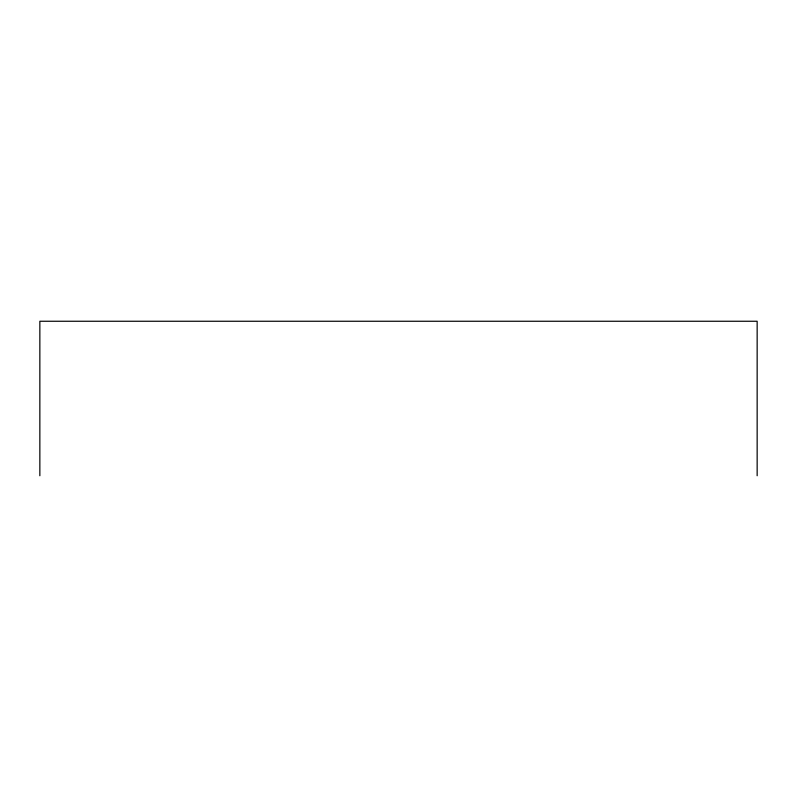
<?xml version="1.0" encoding="UTF-8"?>
<svg xmlns="http://www.w3.org/2000/svg" width="797" height="797" viewBox="0 0 797 797"><rect width="100%" height="100%" fill="white"/><g stroke="black" fill="none" stroke-linecap="round" stroke-linejoin="round"><path stroke-width="1.2" d="M757.15 475.749L757.15 321.251L39.85 321.251L39.85 475.749"/></g></svg>
